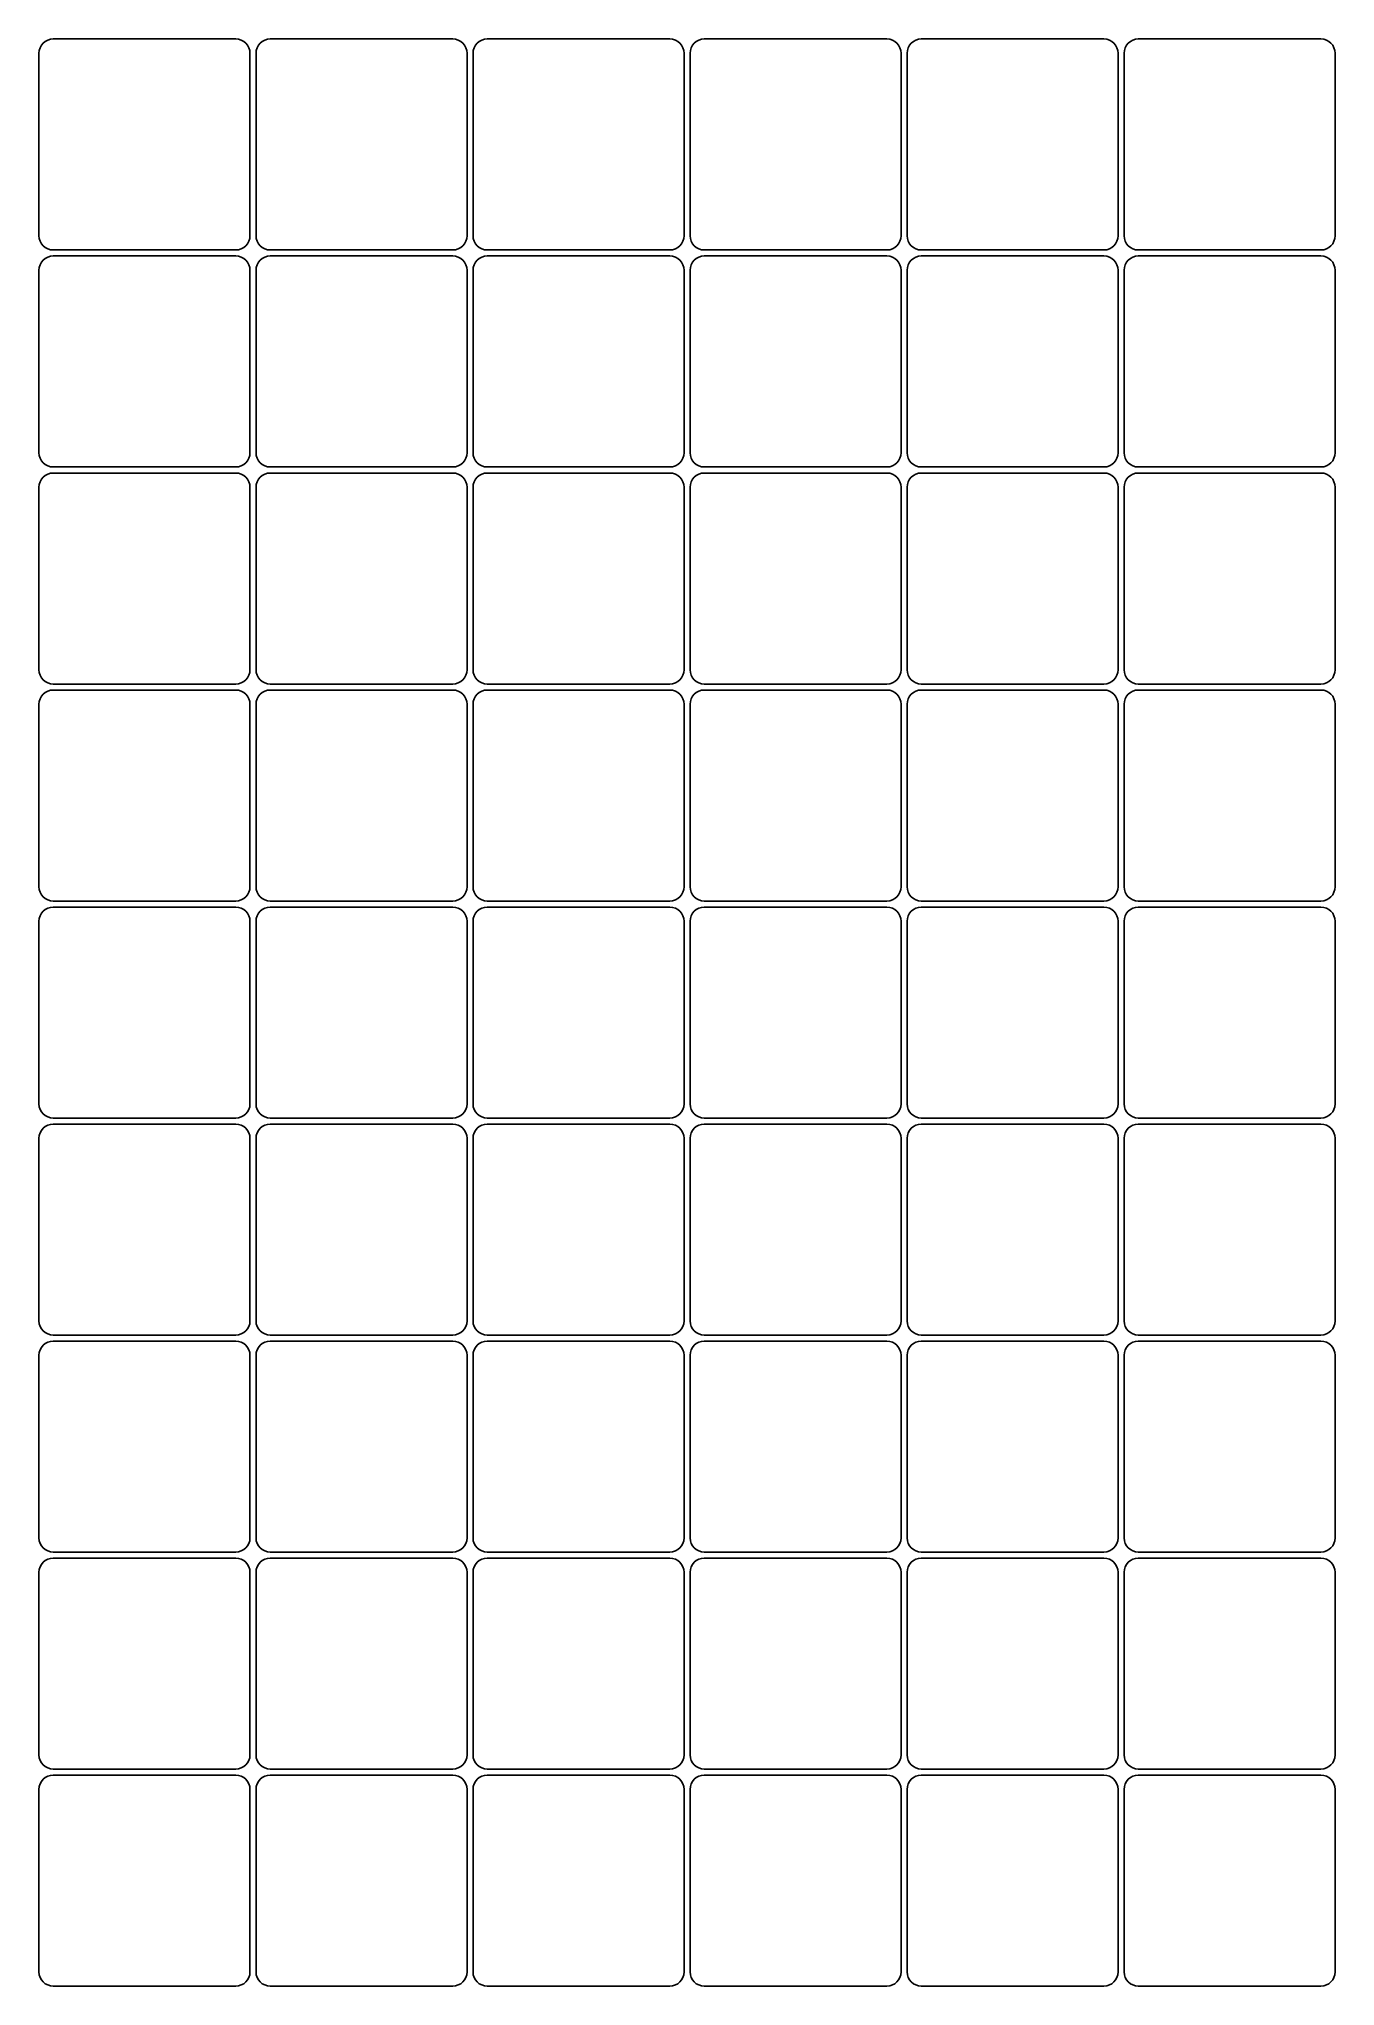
# Model space of a CAD drawing. Header units: inches. Extents: x 0.6 to 11.4, y -17.1 to -0.9.
import ezdxf

# ---------------------------------------------------------------- set-up
doc = ezdxf.new("R2010")
doc.units = ezdxf.units.IN

msp = doc.modelspace()

# ---------------------------------------------------------------- linework, layer by layer
for p, q in [((2.259, -0.927), (0.745, -0.927)), ((4.059, -0.927), (2.545, -0.927)), ((5.859, -0.927), (4.345, -0.927)), ((7.659, -0.927), (6.145, -0.927)), ((9.459, -0.927), (7.945, -0.927)), ((11.259, -0.927), (9.745, -0.927)), ((0.627, -1.045), (0.627, -2.559)), ((2.377, -2.559), (2.377, -1.045)), ((2.427, -1.045), (2.427, -2.559)), ((4.177, -2.559), (4.177, -1.045)), ((4.227, -1.045), (4.227, -2.559)), ((5.977, -2.559), (5.977, -1.045)), ((6.027, -1.045), (6.027, -2.559)), ((7.777, -2.559), (7.777, -1.045)), ((7.827, -1.045), (7.827, -2.559)), ((9.577, -2.559), (9.577, -1.045)), ((9.627, -1.045), (9.627, -2.559)), ((11.377, -2.559), (11.377, -1.045)), ((0.745, -2.677), (2.259, -2.677)), ((2.259, -2.727), (0.745, -2.727)), ((2.545, -2.677), (4.059, -2.677)), ((4.059, -2.727), (2.545, -2.727)), ((4.345, -2.677), (5.859, -2.677)), ((5.859, -2.727), (4.345, -2.727)), ((6.145, -2.677), (7.659, -2.677)), ((7.659, -2.727), (6.145, -2.727)), ((7.945, -2.677), (9.459, -2.677)), ((9.459, -2.727), (7.945, -2.727)), ((9.745, -2.677), (11.259, -2.677)), ((11.259, -2.727), (9.745, -2.727)), ((0.627, -2.845), (0.627, -4.359)), ((2.377, -4.359), (2.377, -2.845)), ((2.427, -2.845), (2.427, -4.359)), ((4.177, -4.359), (4.177, -2.845)), ((4.227, -2.845), (4.227, -4.359)), ((5.977, -4.359), (5.977, -2.845)), ((6.027, -2.845), (6.027, -4.359)), ((7.777, -4.359), (7.777, -2.845)), ((7.827, -2.845), (7.827, -4.359)), ((9.577, -4.359), (9.577, -2.845)), ((9.627, -2.845), (9.627, -4.359)), ((11.377, -4.359), (11.377, -2.845)), ((0.745, -4.477), (2.259, -4.477)), ((2.545, -4.477), (4.059, -4.477)), ((4.345, -4.477), (5.859, -4.477)), ((6.145, -4.477), (7.659, -4.477)), ((7.945, -4.477), (9.459, -4.477)), ((9.745, -4.477), (11.259, -4.477)), ((0.627, -4.645), (0.627, -6.159)), ((2.259, -4.527), (0.745, -4.527)), ((2.377, -6.159), (2.377, -4.645)), ((2.427, -4.645), (2.427, -6.159)), ((4.059, -4.527), (2.545, -4.527)), ((4.177, -6.159), (4.177, -4.645)), ((4.227, -4.645), (4.227, -6.159)), ((5.859, -4.527), (4.345, -4.527)), ((5.977, -6.159), (5.977, -4.645)), ((6.027, -4.645), (6.027, -6.159)), ((7.659, -4.527), (6.145, -4.527)), ((7.777, -6.159), (7.777, -4.645)), ((7.827, -4.645), (7.827, -6.159)), ((9.459, -4.527), (7.945, -4.527)), ((9.577, -6.159), (9.577, -4.645)), ((9.627, -4.645), (9.627, -6.159)), ((11.259, -4.527), (9.745, -4.527)), ((11.377, -6.159), (11.377, -4.645)), ((0.745, -6.277), (2.259, -6.277)), ((2.545, -6.277), (4.059, -6.277)), ((4.345, -6.277), (5.859, -6.277)), ((6.145, -6.277), (7.659, -6.277)), ((7.945, -6.277), (9.459, -6.277)), ((9.745, -6.277), (11.259, -6.277)), ((0.627, -6.445), (0.627, -7.959)), ((2.259, -6.327), (0.745, -6.327)), ((2.377, -7.959), (2.377, -6.445)), ((2.427, -6.445), (2.427, -7.959)), ((4.059, -6.327), (2.545, -6.327)), ((4.177, -7.959), (4.177, -6.445)), ((4.227, -6.445), (4.227, -7.959)), ((5.859, -6.327), (4.345, -6.327)), ((5.977, -7.959), (5.977, -6.445)), ((6.027, -6.445), (6.027, -7.959)), ((7.659, -6.327), (6.145, -6.327)), ((7.777, -7.959), (7.777, -6.445)), ((7.827, -6.445), (7.827, -7.959)), ((9.459, -6.327), (7.945, -6.327)), ((9.577, -7.959), (9.577, -6.445)), ((9.627, -6.445), (9.627, -7.959)), ((11.259, -6.327), (9.745, -6.327)), ((11.377, -7.959), (11.377, -6.445)), ((0.745, -8.077), (2.259, -8.077)), ((2.259, -8.127), (0.745, -8.127)), ((2.545, -8.077), (4.059, -8.077)), ((4.059, -8.127), (2.545, -8.127)), ((4.345, -8.077), (5.859, -8.077)), ((5.859, -8.127), (4.345, -8.127)), ((6.145, -8.077), (7.659, -8.077)), ((7.659, -8.127), (6.145, -8.127)), ((7.945, -8.077), (9.459, -8.077)), ((9.459, -8.127), (7.945, -8.127)), ((9.745, -8.077), (11.259, -8.077)), ((11.259, -8.127), (9.745, -8.127)), ((0.627, -8.245), (0.627, -9.759)), ((2.377, -9.759), (2.377, -8.245)), ((2.427, -8.245), (2.427, -9.759)), ((4.177, -9.759), (4.177, -8.245)), ((4.227, -8.245), (4.227, -9.759)), ((5.977, -9.759), (5.977, -8.245)), ((6.027, -8.245), (6.027, -9.759)), ((7.777, -9.759), (7.777, -8.245)), ((7.827, -8.245), (7.827, -9.759)), ((9.577, -9.759), (9.577, -8.245)), ((9.627, -8.245), (9.627, -9.759)), ((11.377, -9.759), (11.377, -8.245)), ((0.745, -9.877), (2.259, -9.877)), ((2.259, -9.927), (0.745, -9.927)), ((2.545, -9.877), (4.059, -9.877)), ((4.059, -9.927), (2.545, -9.927)), ((4.345, -9.877), (5.859, -9.877)), ((5.859, -9.927), (4.345, -9.927)), ((6.145, -9.877), (7.659, -9.877)), ((7.659, -9.927), (6.145, -9.927)), ((7.945, -9.877), (9.459, -9.877)), ((9.459, -9.927), (7.945, -9.927)), ((9.745, -9.877), (11.259, -9.877)), ((11.259, -9.927), (9.745, -9.927)), ((0.627, -10.045), (0.627, -11.559)), ((2.377, -11.559), (2.377, -10.045)), ((2.427, -10.045), (2.427, -11.559)), ((4.177, -11.559), (4.177, -10.045)), ((4.227, -10.045), (4.227, -11.559)), ((5.977, -11.559), (5.977, -10.045)), ((6.027, -10.045), (6.027, -11.559)), ((7.777, -11.559), (7.777, -10.045)), ((7.827, -10.045), (7.827, -11.559)), ((9.577, -11.559), (9.577, -10.045)), ((9.627, -10.045), (9.627, -11.559)), ((11.377, -11.559), (11.377, -10.045)), ((0.745, -11.677), (2.259, -11.677)), ((2.259, -11.727), (0.745, -11.727)), ((2.545, -11.677), (4.059, -11.677)), ((4.059, -11.727), (2.545, -11.727)), ((4.345, -11.677), (5.859, -11.677)), ((5.859, -11.727), (4.345, -11.727)), ((6.145, -11.677), (7.659, -11.677)), ((7.659, -11.727), (6.145, -11.727)), ((7.945, -11.677), (9.459, -11.677)), ((9.459, -11.727), (7.945, -11.727)), ((9.745, -11.677), (11.259, -11.677)), ((11.259, -11.727), (9.745, -11.727)), ((0.627, -11.845), (0.627, -13.359)), ((2.377, -13.359), (2.377, -11.845)), ((2.427, -11.845), (2.427, -13.359)), ((4.177, -13.359), (4.177, -11.845)), ((4.227, -11.845), (4.227, -13.359)), ((5.977, -13.359), (5.977, -11.845)), ((6.027, -11.845), (6.027, -13.359)), ((7.777, -13.359), (7.777, -11.845)), ((7.827, -11.845), (7.827, -13.359)), ((9.577, -13.359), (9.577, -11.845)), ((9.627, -11.845), (9.627, -13.359)), ((11.377, -13.359), (11.377, -11.845)), ((0.745, -13.477), (2.259, -13.477)), ((2.259, -13.527), (0.745, -13.527)), ((2.545, -13.477), (4.059, -13.477)), ((4.059, -13.527), (2.545, -13.527)), ((4.345, -13.477), (5.859, -13.477)), ((5.859, -13.527), (4.345, -13.527)), ((6.145, -13.477), (7.659, -13.477)), ((7.659, -13.527), (6.145, -13.527)), ((7.945, -13.477), (9.459, -13.477)), ((9.459, -13.527), (7.945, -13.527)), ((9.745, -13.477), (11.259, -13.477)), ((11.259, -13.527), (9.745, -13.527)), ((0.627, -13.645), (0.627, -15.159)), ((2.377, -15.159), (2.377, -13.645)), ((2.427, -13.645), (2.427, -15.159)), ((4.177, -15.159), (4.177, -13.645)), ((4.227, -13.645), (4.227, -15.159)), ((5.977, -15.159), (5.977, -13.645)), ((6.027, -13.645), (6.027, -15.159)), ((7.777, -15.159), (7.777, -13.645)), ((7.827, -13.645), (7.827, -15.159)), ((9.577, -15.159), (9.577, -13.645)), ((9.627, -13.645), (9.627, -15.159)), ((11.377, -15.159), (11.377, -13.645)), ((0.745, -15.277), (2.259, -15.277)), ((2.259, -15.327), (0.745, -15.327)), ((2.545, -15.277), (4.059, -15.277)), ((4.059, -15.327), (2.545, -15.327)), ((4.345, -15.277), (5.859, -15.277)), ((5.859, -15.327), (4.345, -15.327)), ((6.145, -15.277), (7.659, -15.277)), ((7.659, -15.327), (6.145, -15.327)), ((7.945, -15.277), (9.459, -15.277)), ((9.459, -15.327), (7.945, -15.327)), ((9.745, -15.277), (11.259, -15.277)), ((11.259, -15.327), (9.745, -15.327)), ((0.627, -15.445), (0.627, -16.959)), ((2.377, -16.959), (2.377, -15.445)), ((2.427, -15.445), (2.427, -16.959)), ((4.177, -16.959), (4.177, -15.445)), ((4.227, -15.445), (4.227, -16.959)), ((5.977, -16.959), (5.977, -15.445)), ((6.027, -15.445), (6.027, -16.959)), ((7.777, -16.959), (7.777, -15.445)), ((7.827, -15.445), (7.827, -16.959)), ((9.577, -16.959), (9.577, -15.445)), ((9.627, -15.445), (9.627, -16.959)), ((11.377, -16.959), (11.377, -15.445)), ((0.745, -17.077), (2.259, -17.077)), ((2.545, -17.077), (4.059, -17.077)), ((4.345, -17.077), (5.859, -17.077)), ((6.145, -17.077), (7.659, -17.077)), ((7.945, -17.077), (9.459, -17.077)), ((9.745, -17.077), (11.259, -17.077))]:
    msp.add_line(p, q)
for centre, start, end in [((0.745, -1.045), 90, 180), ((2.259, -1.045), 0, 90), ((2.545, -1.045), 90, 180), ((4.059, -1.045), 0, 90), ((4.345, -1.045), 90, 180), ((5.859, -1.045), 0, 90), ((6.145, -1.045), 90, 180), ((7.659, -1.045), 0, 90), ((7.945, -1.045), 90, 180), ((9.459, -1.045), 0, 90), ((9.745, -1.045), 90, 180), ((11.259, -1.045), 0, 90), ((0.745, -2.559), 180, 270), ((2.259, -2.559), 270, 360), ((2.545, -2.559), 180, 270), ((4.059, -2.559), 270, 360), ((4.345, -2.559), 180, 270), ((5.859, -2.559), 270, 360), ((6.145, -2.559), 180, 270), ((7.659, -2.559), 270, 360), ((7.945, -2.559), 180, 270), ((9.459, -2.559), 270, 360), ((9.745, -2.559), 180, 270), ((11.259, -2.559), 270, 360), ((0.745, -2.845), 90, 180), ((2.259, -2.845), 0, 90), ((2.545, -2.845), 90, 180), ((4.059, -2.845), 0, 90), ((4.345, -2.845), 90, 180), ((5.859, -2.845), 0, 90), ((6.145, -2.845), 90, 180), ((7.659, -2.845), 0, 90), ((7.945, -2.845), 90, 180), ((9.459, -2.845), 0, 90), ((9.745, -2.845), 90, 180), ((11.259, -2.845), 0, 90), ((0.745, -4.359), 180, 270), ((2.259, -4.359), 270, 360), ((2.545, -4.359), 180, 270), ((4.059, -4.359), 270, 360), ((4.345, -4.359), 180, 270), ((5.859, -4.359), 270, 360), ((6.145, -4.359), 180, 270), ((7.659, -4.359), 270, 360), ((7.945, -4.359), 180, 270), ((9.459, -4.359), 270, 360), ((9.745, -4.359), 180, 270), ((11.259, -4.359), 270, 360), ((0.745, -4.645), 90, 180), ((2.259, -4.645), 0, 90), ((2.545, -4.645), 90, 180), ((4.059, -4.645), 0, 90), ((4.345, -4.645), 90, 180), ((5.859, -4.645), 0, 90), ((6.145, -4.645), 90, 180), ((7.659, -4.645), 0, 90), ((7.945, -4.645), 90, 180), ((9.459, -4.645), 0, 90), ((9.745, -4.645), 90, 180), ((11.259, -4.645), 0, 90), ((0.745, -6.159), 180, 270), ((2.259, -6.159), 270, 360), ((2.545, -6.159), 180, 270), ((4.059, -6.159), 270, 360), ((4.345, -6.159), 180, 270), ((5.859, -6.159), 270, 360), ((6.145, -6.159), 180, 270), ((7.659, -6.159), 270, 360), ((7.945, -6.159), 180, 270), ((9.459, -6.159), 270, 360), ((9.745, -6.159), 180, 270), ((11.259, -6.159), 270, 360), ((0.745, -6.445), 90, 180), ((2.259, -6.445), 0, 90), ((2.545, -6.445), 90, 180), ((4.059, -6.445), 0, 90), ((4.345, -6.445), 90, 180), ((5.859, -6.445), 0, 90), ((6.145, -6.445), 90, 180), ((7.659, -6.445), 0, 90), ((7.945, -6.445), 90, 180), ((9.459, -6.445), 0, 90), ((9.745, -6.445), 90, 180), ((11.259, -6.445), 0, 90), ((0.745, -7.959), 180, 270), ((2.259, -7.959), 270, 360), ((2.545, -7.959), 180, 270), ((4.059, -7.959), 270, 360), ((4.345, -7.959), 180, 270), ((5.859, -7.959), 270, 360), ((6.145, -7.959), 180, 270), ((7.659, -7.959), 270, 360), ((7.945, -7.959), 180, 270), ((9.459, -7.959), 270, 360), ((9.745, -7.959), 180, 270), ((11.259, -7.959), 270, 360), ((0.745, -8.245), 90, 180), ((2.259, -8.245), 0, 90), ((2.545, -8.245), 90, 180), ((4.059, -8.245), 0, 90), ((4.345, -8.245), 90, 180), ((5.859, -8.245), 0, 90), ((6.145, -8.245), 90, 180), ((7.659, -8.245), 0, 90), ((7.945, -8.245), 90, 180), ((9.459, -8.245), 0, 90), ((9.745, -8.245), 90, 180), ((11.259, -8.245), 0, 90), ((0.745, -9.759), 180, 270), ((2.259, -9.759), 270, 360), ((2.545, -9.759), 180, 270), ((4.059, -9.759), 270, 360), ((4.345, -9.759), 180, 270), ((5.859, -9.759), 270, 360), ((6.145, -9.759), 180, 270), ((7.659, -9.759), 270, 360), ((7.945, -9.759), 180, 270), ((9.459, -9.759), 270, 360), ((9.745, -9.759), 180, 270), ((11.259, -9.759), 270, 360), ((0.745, -10.045), 90, 180), ((2.259, -10.045), 0, 90), ((2.545, -10.045), 90, 180), ((4.059, -10.045), 0, 90), ((4.345, -10.045), 90, 180), ((5.859, -10.045), 0, 90), ((6.145, -10.045), 90, 180), ((7.659, -10.045), 0, 90), ((7.945, -10.045), 90, 180), ((9.459, -10.045), 0, 90), ((9.745, -10.045), 90, 180), ((11.259, -10.045), 0, 90), ((0.745, -11.559), 180, 270), ((2.259, -11.559), 270, 360), ((2.545, -11.559), 180, 270), ((4.059, -11.559), 270, 360), ((4.345, -11.559), 180, 270), ((5.859, -11.559), 270, 360), ((6.145, -11.559), 180, 270), ((7.659, -11.559), 270, 360), ((7.945, -11.559), 180, 270), ((9.459, -11.559), 270, 360), ((9.745, -11.559), 180, 270), ((11.259, -11.559), 270, 360), ((0.745, -11.845), 90, 180), ((2.259, -11.845), 0, 90), ((2.545, -11.845), 90, 180), ((4.059, -11.845), 0, 90), ((4.345, -11.845), 90, 180), ((5.859, -11.845), 0, 90), ((6.145, -11.845), 90, 180), ((7.659, -11.845), 0, 90), ((7.945, -11.845), 90, 180), ((9.459, -11.845), 0, 90), ((9.745, -11.845), 90, 180), ((11.259, -11.845), 0, 90), ((0.745, -13.359), 180, 270), ((2.259, -13.359), 270, 360), ((2.545, -13.359), 180, 270), ((4.059, -13.359), 270, 360), ((4.345, -13.359), 180, 270), ((5.859, -13.359), 270, 360), ((6.145, -13.359), 180, 270), ((7.659, -13.359), 270, 360), ((7.945, -13.359), 180, 270), ((9.459, -13.359), 270, 360), ((9.745, -13.359), 180, 270), ((11.259, -13.359), 270, 360), ((0.745, -13.645), 90, 180), ((2.259, -13.645), 0, 90), ((2.545, -13.645), 90, 180), ((4.059, -13.645), 0, 90), ((4.345, -13.645), 90, 180), ((5.859, -13.645), 0, 90), ((6.145, -13.645), 90, 180), ((7.659, -13.645), 0, 90), ((7.945, -13.645), 90, 180), ((9.459, -13.645), 0, 90), ((9.745, -13.645), 90, 180), ((11.259, -13.645), 0, 90), ((0.745, -15.159), 180, 270), ((2.259, -15.159), 270, 360), ((2.545, -15.159), 180, 270), ((4.059, -15.159), 270, 360), ((4.345, -15.159), 180, 270), ((5.859, -15.159), 270, 360), ((6.145, -15.159), 180, 270), ((7.659, -15.159), 270, 360), ((7.945, -15.159), 180, 270), ((9.459, -15.159), 270, 360), ((9.745, -15.159), 180, 270), ((11.259, -15.159), 270, 360), ((0.745, -15.445), 90, 180), ((2.259, -15.445), 0, 90), ((2.545, -15.445), 90, 180), ((4.059, -15.445), 0, 90), ((4.345, -15.445), 90, 180), ((5.859, -15.445), 0, 90), ((6.145, -15.445), 90, 180), ((7.659, -15.445), 0, 90), ((7.945, -15.445), 90, 180), ((9.459, -15.445), 0, 90), ((9.745, -15.445), 90, 180), ((11.259, -15.445), 0, 90), ((0.745, -16.959), 180, 270), ((2.259, -16.959), 270, 360), ((2.545, -16.959), 180, 270), ((4.059, -16.959), 270, 360), ((4.345, -16.959), 180, 270), ((5.859, -16.959), 270, 360), ((6.145, -16.959), 180, 270), ((7.659, -16.959), 270, 360), ((7.945, -16.959), 180, 270), ((9.459, -16.959), 270, 360), ((9.745, -16.959), 180, 270), ((11.259, -16.959), 270, 360)]:
    msp.add_arc(centre, 0.118, start, end)

doc.saveas('drawing.dxf')
